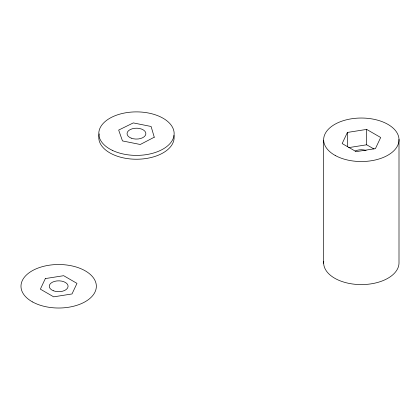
<?xml version="1.0" encoding="UTF-8"?>
<svg xmlns="http://www.w3.org/2000/svg" width="420" height="420" viewBox="0 0 420 420"><rect width="100%" height="100%" fill="white"/><g stroke="black" fill="none" stroke-linecap="round" stroke-linejoin="round"><path stroke-width="0.63" d="M347.403 132.442L342.153 143.566L356.16 151.652L375.428 148.622L380.678 137.498L366.671 129.407L347.403 132.442L347.403 146.543M348.689 147.62L366.671 144.79L373.957 148.995M399 139.367L399 262.421A37.679 21.751 0 0 1 360.418 284.587A37.679 21.751 0 0 1 323.741 261.366M366.671 129.407L366.671 144.79M323.657 140.207L323.657 263.256M173.969 135.424A37.679 21.751 0 0 1 135.098 159.222A37.679 21.751 0 0 1 99.309 133.864M355.157 151.058A9.419 5.439 0 0 1 366.088 150.47M45.349 278.576L40.352 289.154L53.676 296.84L71.993 293.958L76.986 283.385L63.667 275.693L45.349 278.576M154.261 137.203L140.275 144.491L122.477 140.926L118.666 130.074L133.303 122.913L151.1 126.483L154.261 137.203M131.177 138.138A9.419 5.439 0 0 0 145.856 134.032A9.419 5.439 0 0 0 132.352 128.746A9.419 5.439 0 0 0 131.177 138.138M112.46 150.407A37.679 21.751 0 0 0 173.618 137.256A37.679 21.751 0 0 0 123.312 113.253A37.679 21.751 0 0 0 112.46 150.407M32.545 301.943A37.679 21.751 0 0 0 95.245 291.491A37.679 21.751 0 0 0 48.221 265.366A37.679 21.751 0 0 0 32.545 301.943M53.398 290.771A9.419 5.439 0 0 0 68.066 286.655A9.419 5.439 0 0 0 54.548 281.379A9.419 5.439 0 0 0 53.398 290.771M335.207 155.458A37.679 21.751 0 0 0 397.903 145.01A37.679 21.751 0 0 0 350.879 118.886A37.679 21.751 0 0 0 335.207 155.458"/></g></svg>
